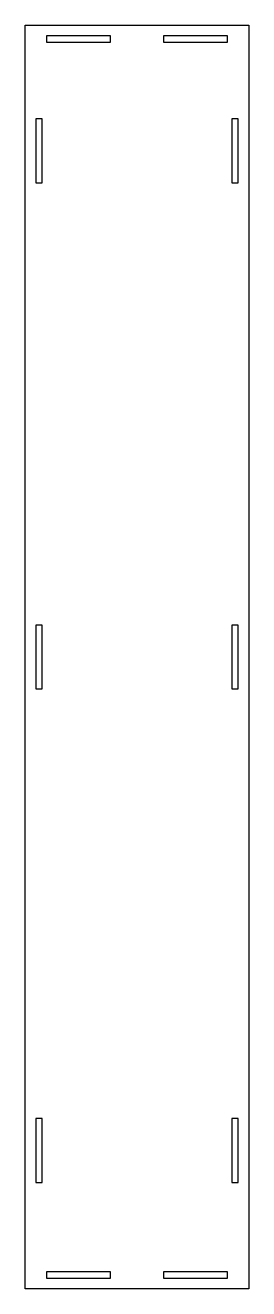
# Model space of a CAD drawing. Header units: millimetres. Extents: x -105 to 0, y 0 to 594.
import ezdxf

# ---------------------------------------------------------------- set-up
doc = ezdxf.new("R2010")
doc.units = ezdxf.units.MM
doc.layers.get('0').update_dxf_attribs({"linetype": 'CONTINUOUS'})

msp = doc.modelspace()

# ---------------------------------------------------------------- linework, layer by layer
for points in [[(0, 0), (-105, 0), (-105, 594), (0, 594)], [(-95, 586), (-65, 586), (-65, 589), (-95, 589)], [(-10, 586), (-10, 589), (-40, 589), (-40, 586)], [(-97, 520), (-97, 550), (-100, 550), (-100, 520)], [(-8, 550), (-8, 520), (-5, 520), (-5, 550)], [(-100, 282), (-97, 282), (-97, 312), (-100, 312)], [(-5, 282), (-5, 312), (-8, 312), (-8, 282)], [(-100, 80), (-100, 50), (-97, 50), (-97, 80)], [(-5, 80), (-8, 80), (-8, 50), (-5, 50)], [(-95, 5), (-65, 5), (-65, 8), (-95, 8)], [(-10, 5), (-10, 8), (-40, 8), (-40, 5)]]:
    msp.add_lwpolyline(points, close=True)

doc.saveas('drawing.dxf')
